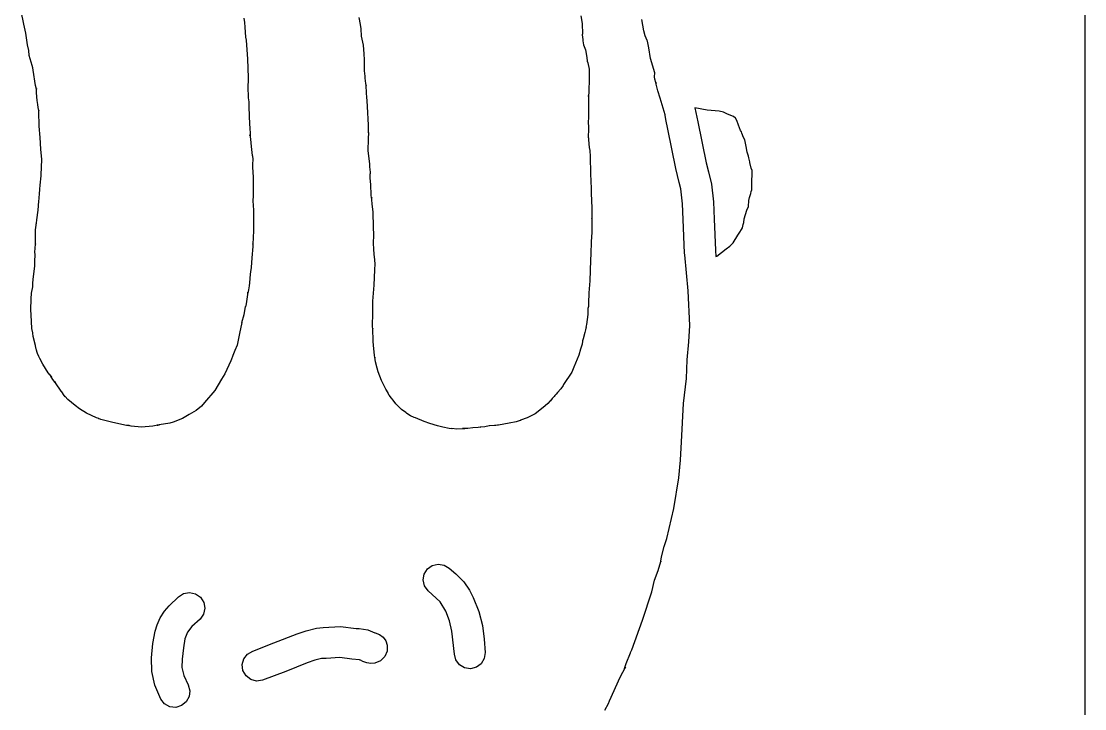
# Model space of a CAD drawing. Extents: x 2 to 598, y 1244 to 2998.
# Drawn here: x 432.6 to 598, y 2783.6 to 2890.5 of the extents above; entities that cross this region are included whole.
import ezdxf

# ---------------------------------------------------------------- set-up
doc = ezdxf.new("R2010")
doc.units = 0

msp = doc.modelspace()

# ---------------------------------------------------------------- linework, layer by layer
at = {"layer": 'Calque 1'}
for p, q in [((432.98681, 2890.03968), (432.60337, 2892.07987)), ((519.65, 2891.33), (519.84947, 2890.15694)), ((433.32478, 2888.66974), (432.98681, 2890.03968)), ((467.21615, 2890.995236), (467.31075, 2890.308976)), ((467.31075, 2890.308976), (467.34895, 2889.576206)), ((467.34895, 2889.576206), (467.4921, 2888.046066)), ((485.35119, 2889.98457), (485.16825, 2891.08011)), ((485.44939, 2889.32518), (485.35119, 2889.98457)), ((519.84947, 2890.15694), (519.86447, 2888.47849)), ((529.42792, 2889.01336), (529.102531, 2890.772018)), ((433.59091, 2886.84608), (433.32478, 2888.66974)), ((467.4921, 2888.046066), (467.582, 2887.549456)), ((485.53569, 2888.18468), (485.44939, 2889.32518)), ((485.8287, 2886.76823), (485.53569, 2888.18468)), ((519.86447, 2888.47849), (519.85847, 2888.43149)), ((519.85847, 2888.43149), (519.90857, 2887.98035)), ((519.90857, 2887.98035), (519.92357, 2887.71163)), ((529.63876, 2888.22684), (529.42792, 2889.01336)), ((529.92402, 2887.49769), (529.63876, 2888.22684)), ((433.75834, 2885.94329), (433.59091, 2886.84608)), ((467.582, 2887.549456), (467.76752, 2884.627146)), ((485.9155, 2885.41741), (485.8287, 2886.76823)), ((519.92657, 2887.54317), (519.91567, 2887.45687)), ((519.91567, 2887.45687), (519.91867, 2887.43257)), ((519.91867, 2887.43257), (520.03132, 2886.85276)), ((519.92357, 2887.71163), (519.92657, 2887.54317)), ((520.03132, 2886.85276), (520.33621, 2886.05074)), ((529.98602, 2887.40879), (529.92402, 2887.49769)), ((530.22786, 2886.34994), (529.98602, 2887.40879)), ((530.46247, 2884.72213), (530.22786, 2886.34994)), ((433.85654, 2885.18365), (433.75834, 2885.94329)), ((434.28132, 2883.638), (433.85654, 2885.18365)), ((467.76752, 2884.627146), (467.88379, 2881.764276)), ((485.9899, 2884.48982), (485.9155, 2885.41741)), ((520.33621, 2886.05074), (520.580229, 2884.865419)), ((520.580229, 2884.865419), (520.63335, 2884.28909)), ((531.11877, 2882.47782), (530.46247, 2884.72213)), ((434.40586, 2883.23648), (434.28132, 2883.638)), ((434.44776, 2882.87629), (434.40586, 2883.23648)), ((434.57643, 2882.21639), (434.44776, 2882.87629)), ((485.979, 2882.8), (485.9899, 2884.48982)), ((520.63335, 2884.28909), (520.738153, 2884.061087)), ((520.738153, 2884.061087), (520.92946, 2883.07005)), ((520.92946, 2883.07005), (520.90926, 2881.45826)), ((434.72733, 2881.16322), (434.57643, 2882.21639)), ((467.88379, 2881.764276), (467.85799, 2879.934926)), ((485.97845, 2882.79249), (485.979, 2882.8)), ((486.06995, 2881.97445), (485.97845, 2882.79249)), ((486.09015, 2881.81374), (486.06995, 2881.97445)), ((486.108825, 2881.687403), (486.09015, 2881.81374)), ((486.10515, 2881.65303), (486.108825, 2881.687403)), ((486.18475, 2880.82259), (486.10515, 2881.65303)), ((520.90926, 2881.45826), (520.86996, 2879.67645)), ((531.07687, 2881.84323), (531.11877, 2882.47782)), ((531.12697, 2881.49959), (531.07687, 2881.84323)), ((531.2758, 2880.95337), (531.12697, 2881.49959)), ((434.84205, 2880.50073), (434.72733, 2881.16322)), ((434.99656, 2879.91627), (434.84205, 2880.50073)), ((434.96036, 2880.02892), (434.96766, 2880.041302)), ((434.98206, 2879.35299), (434.96036, 2880.02892)), ((434.96766, 2880.041302), (434.99656, 2879.91627)), ((467.85799, 2879.934926), (467.90659, 2879.032146)), ((486.24165, 2880.50531), (486.18475, 2880.82259)), ((486.31085, 2879.26092), (486.23435, 2880.62156)), ((486.23435, 2880.62156), (486.24165, 2880.50531)), ((520.86996, 2879.67645), (520.85236, 2879.2956)), ((531.2985, 2881.01277), (531.2758, 2880.95337)), ((531.62716, 2879.66247), (531.283, 2880.92647)), ((531.283, 2880.92647), (531.375, 2880.81589)), ((531.3579, 2880.85619), (531.2985, 2881.01277)), ((531.375, 2880.81589), (531.3579, 2880.85619)), ((531.95892, 2878.53024), (531.62716, 2879.66247)), ((435.09678, 2878.18717), (434.98206, 2879.35299)), ((435.19755, 2877.56964), (435.09678, 2878.18717)), ((467.90659, 2879.032146), (467.907, 2879.03)), ((467.907, 2879.03), (467.915, 2878.60935)), ((467.915, 2878.60935), (467.915, 2878.6)), ((467.915, 2878.6), (467.915, 2878.6)), ((467.915, 2878.6), (467.9967, 2877.98971)), ((467.9967, 2877.98971), (468.0117, 2877.32721)), ((486.35215, 2878.74829), (486.31085, 2879.26092)), ((486.36015, 2878.66919), (486.35215, 2878.74829)), ((486.41595, 2878.19738), (486.36015, 2878.66919)), ((486.48415, 2876.25797), (486.41595, 2878.19738)), ((520.85236, 2879.2956), (520.78826, 2878.87082)), ((520.78826, 2878.87082), (520.803223, 2878.962167)), ((520.803223, 2878.962167), (520.80116, 2878.79382)), ((520.80116, 2878.79382), (520.80816, 2875.92009)), ((532.72219, 2875.9242), (531.95892, 2878.53024)), ((435.24765, 2877.07251), (435.19755, 2877.56964)), ((435.32515, 2876.61879), (435.24765, 2877.07251)), ((435.32415, 2876.471), (435.3131, 2876.679287)), ((435.3131, 2876.679287), (435.32515, 2876.61879)), ((435.39395, 2874.17553), (435.32415, 2876.471)), ((468.0117, 2877.32721), (468.0499, 2875.62499)), ((486.51615, 2875.89778), (486.48415, 2876.25797)), ((537.3769, 2877.06075), (537.81408, 2874.8707)), ((537.37707, 2877.06071), (537.3769, 2877.06075)), ((539.26584, 2876.66435), (537.37707, 2877.06071)), ((541.15513, 2876.50053), (539.26584, 2876.66435)), ((541.81711, 2876.3393), (541.15513, 2876.50053)), ((542.43981, 2876.03286), (541.81711, 2876.3393)), ((468.0499, 2875.62499), (468.16203, 2873.7171)), ((486.55235, 2875.67867), (486.51615, 2875.89778)), ((486.56735, 2875.33761), (486.55235, 2875.67867)), ((486.59575, 2874.33095), (486.56735, 2875.33761)), ((520.797, 2875.31675), (520.781, 2875.04183)), ((520.781, 2875.04183), (520.781, 2875.02943)), ((520.781, 2875.02943), (520.8389, 2873.84036)), ((520.801, 2875.40615), (520.797, 2875.31675)), ((520.808, 2875.91), (520.801, 2875.40615)), ((520.80816, 2875.92009), (520.808, 2875.91)), ((532.72519, 2875.9123), (532.72219, 2875.9242)), ((532.86316, 2875.2064), (532.72519, 2875.9123)), ((533.151, 2873.73), (532.86316, 2875.2064)), ((537.81408, 2874.8707), (539.11375, 2868.48608)), ((543.35345, 2875.71557), (542.43981, 2876.03286)), ((543.67436, 2875.42205), (543.35345, 2875.71557)), ((543.90742, 2875.07788), (543.67436, 2875.42205)), ((544.15908, 2874.34201), (543.90742, 2875.07788)), ((435.5557, 2872.42008), (435.39395, 2874.17553)), ((468.16203, 2873.7171), (468.17963, 2873.18483)), ((468.17963, 2873.18483), (468.18163, 2873.10833)), ((468.18163, 2873.10833), (468.17963, 2872.68717)), ((486.59375, 2873.62195), (486.59575, 2874.33095)), ((486.59375, 2873.61895), (486.59375, 2873.62195)), ((486.628725, 2873.154931), (486.59375, 2873.61895)), ((486.62425, 2872.23816), (486.64285, 2873.18694)), ((486.64285, 2873.18694), (486.628725, 2873.154931)), ((520.8389, 2873.84036), (520.7893, 2872.37481)), ((533.15112, 2873.72604), (533.151, 2873.73)), ((534.396, 2867.59721), (533.15112, 2873.72604)), ((544.48568, 2873.52759), (544.15908, 2874.34201)), ((544.596523, 2873.29104), (544.48568, 2873.52759)), ((544.619, 2873.28729), (544.596523, 2873.29104)), ((544.619, 2873.28529), (544.619, 2873.28729)), ((544.6702, 2873.09563), (544.619, 2873.28529)), ((544.77356, 2872.81606), (544.6702, 2873.09563)), ((435.6554, 2870.62846), (435.5557, 2872.42008)), ((468.164993, 2872.713174), (468.14503, 2872.84633)), ((468.14503, 2872.84633), (468.26492, 2872.15335)), ((468.17963, 2872.68717), (468.164993, 2872.713174)), ((468.26492, 2872.15335), (468.34862, 2871.02784)), ((486.57365, 2870.37522), (486.62425, 2872.23816)), ((520.7893, 2872.37481), (520.797125, 2872.39073)), ((520.797125, 2872.39073), (520.8456, 2872.0384)), ((520.8456, 2872.0384), (520.9381, 2870.8886)), ((544.88621, 2872.54476), (544.77356, 2872.81606)), ((545.12599, 2872.08329), (544.88621, 2872.54476)), ((545.33373, 2871.02083), (545.12599, 2872.08329)), ((435.80267, 2868.9867), (435.6554, 2870.62846)), ((468.34862, 2871.02784), (468.51708, 2869.62844)), ((486.8124, 2868.34485), (486.57365, 2870.37522)), ((520.9381, 2870.8886), (521.0213, 2870.39405)), ((521.0213, 2870.39405), (521.0663, 2869.4923)), ((545.48876, 2870.17023), (545.33373, 2871.02083)), ((545.72078, 2869.50206), (545.48876, 2870.17023)), ((435.73367, 2867.96764), (435.79567, 2868.86991)), ((435.79567, 2868.86991), (435.80267, 2868.9867)), ((468.51708, 2869.62844), (468.544518, 2869.565719)), ((468.544518, 2869.565719), (468.59768, 2868.98765)), ((468.59768, 2868.98765), (468.56618, 2868.28588)), ((468.56618, 2868.28588), (468.56618, 2867.81356)), ((486.8289, 2867.88803), (486.8124, 2868.34485)), ((521.0663, 2869.4923), (521.1159, 2866.76068)), ((539.11375, 2868.48608), (539.493884, 2867.108549)), ((545.75128, 2869.28708), (545.72078, 2869.50206)), ((545.92285, 2868.6649), (545.75128, 2869.28708)), ((545.93375, 2868.56154), (545.92285, 2868.6649)), ((546.14046, 2867.65462), (545.93375, 2868.56154)), ((435.53829, 2865.02054), (435.71347, 2866.48143)), ((435.71347, 2866.48143), (435.73367, 2867.96764)), ((468.56618, 2867.81356), (468.66338, 2866.25914)), ((486.893, 2867.03537), (486.8289, 2867.88803)), ((486.88, 2866.13), (486.882663, 2866.769634)), ((486.882663, 2866.769634), (486.9064, 2866.84469)), ((486.9064, 2866.84469), (486.893, 2867.03537)), ((521.1159, 2866.76068), (521.24406, 2864.48434)), ((534.396, 2867.59521), (534.396, 2867.59721)), ((534.94378, 2865.44703), (534.396, 2867.59521)), ((539.493884, 2867.108549), (539.94367, 2865.18654)), ((546.28102, 2867.28824), (546.14046, 2867.65462)), ((546.24172, 2865.07804), (546.28102, 2867.28824)), ((435.50009, 2864.38647), (435.53829, 2865.02054)), ((468.66338, 2866.25914), (468.65438, 2863.37404)), ((486.8805, 2866.13033), (486.88, 2866.13)), ((486.9632, 2865.07872), (486.8805, 2866.13033)), ((487.035, 2863.5), (486.9632, 2865.07872)), ((535.19544, 2864.46156), (534.94378, 2865.44703)), ((539.94367, 2865.18654), (540.253377, 2862.405497)), ((546.23772, 2864.30392), (546.24172, 2865.07804)), ((435.38869, 2862.92609), (435.43629, 2863.74723)), ((435.43629, 2863.74723), (435.49309, 2864.22627)), ((435.49309, 2864.22627), (435.50009, 2864.38647)), ((468.65438, 2863.37404), (468.62238, 2862.55962)), ((487.03509, 2863.4895), (487.035, 2863.5)), ((487.090928, 2863.014155), (487.03509, 2863.4895)), ((487.10379, 2863.05025), (487.090928, 2863.014155)), ((487.10379, 2863.02645), (487.096515, 2863.126603)), ((487.096515, 2863.126603), (487.10379, 2863.05025)), ((487.11569, 2862.73964), (487.10379, 2863.02645)), ((521.24406, 2864.48434), (521.24806, 2863.88127)), ((521.24806, 2863.88127), (521.24806, 2863.73503)), ((521.24806, 2863.73503), (521.31786, 2861.48659)), ((535.20244, 2864.43156), (535.19544, 2864.46156)), ((535.20444, 2864.42126), (535.20244, 2864.43156)), ((535.449771, 2862.113479), (535.20444, 2864.42126)), ((545.77417, 2862.62134), (545.86977, 2863.07402)), ((545.86977, 2863.07402), (545.95967, 2863.40992)), ((545.95967, 2863.40992), (546.04807, 2863.72618)), ((546.04807, 2863.72618), (546.13437, 2864.00885)), ((546.13437, 2864.00885), (546.23772, 2864.30392)), ((435.23469, 2861.10346), (435.32259, 2862.53542)), ((435.32259, 2862.53542), (435.378252, 2862.924952)), ((435.378252, 2862.924952), (435.38869, 2862.92609)), ((468.62238, 2862.55962), (468.70088, 2861.14472)), ((487.15239, 2862.09679), (487.11569, 2862.73964)), ((487.31, 2860.80023), (487.15239, 2862.09679)), ((521.31786, 2861.48659), (521.35716, 2860.16264)), ((535.55171, 2859.67684), (535.449771, 2862.113479)), ((540.253377, 2862.405497), (540.37362, 2859.7202)), ((545.457994, 2861.101448), (545.73077, 2861.69426)), ((545.73077, 2861.69426), (545.77417, 2862.62134)), ((435.02695, 2859.61776), (435.23469, 2861.10346)), ((468.70088, 2861.14472), (468.70388, 2859.39857)), ((487.3994, 2858.46962), (487.31, 2860.80023)), ((521.33286, 2859.86963), (521.32786, 2857.69302)), ((521.338973, 2859.819264), (521.33286, 2859.86963)), ((521.35716, 2860.16264), (521.338973, 2859.819264)), ((540.37362, 2859.7202), (540.55345, 2854.90964)), ((544.96958, 2859.21845), (545.05588, 2859.77707)), ((545.05588, 2859.77707), (545.457994, 2861.101448)), ((434.80056, 2856.78906), (434.81606, 2858.09027)), ((434.81606, 2858.09027), (434.92923, 2858.79824)), ((434.92923, 2858.80024), (434.92975, 2858.93202)), ((434.92923, 2858.79824), (434.92923, 2858.80024)), ((434.92975, 2858.93202), (434.94785, 2859.11805)), ((434.94785, 2859.11805), (435.02695, 2859.61776)), ((468.70388, 2859.39857), (468.73588, 2857.93406)), ((487.433, 2857.31), (487.3994, 2858.46962)), ((535.77289, 2854.46011), (535.55171, 2859.67684)), ((544.33969, 2857.68727), (544.60531, 2858.1167)), ((544.60531, 2858.1167), (544.78618, 2858.37819)), ((544.78618, 2858.37819), (544.88488, 2858.90735)), ((544.88488, 2858.90735), (544.96958, 2859.21845)), ((434.79456, 2855.93536), (434.80056, 2856.78906)), ((468.73588, 2857.93406), (468.62168, 2855.84892)), ((487.399, 2855.95), (487.4331, 2857.31167)), ((487.4331, 2857.31167), (487.433, 2857.31)), ((521.32786, 2857.69302), (521.25086, 2856.22696)), ((543.30513, 2856.05481), (544.02292, 2857.24751)), ((544.02292, 2857.24751), (544.33969, 2857.68727)), ((434.73596, 2854.65435), (434.74496, 2855.15148)), ((434.74496, 2855.15148), (434.80796, 2855.90596)), ((434.799947, 2855.834676), (434.79456, 2855.93536)), ((434.80796, 2855.90596), (434.799947, 2855.834676)), ((468.63068, 2855.49752), (468.48237, 2853.71933)), ((468.62168, 2855.84892), (468.632105, 2855.865539)), ((468.632105, 2855.865539), (468.63068, 2855.49752)), ((487.3985, 2855.94545), (487.399, 2855.95)), ((487.431, 2855.13), (487.3985, 2855.94545)), ((487.43153, 2855.13157), (487.431, 2855.13)), ((487.46823, 2854.21587), (487.43153, 2855.13157)), ((521.25086, 2856.22696), (521.18316, 2854.33457)), ((540.55345, 2854.90964), (540.55645, 2854.86784)), ((540.55645, 2854.86784), (540.64535, 2853.90872)), ((540.79882, 2853.99602), (542.22199, 2855.11275)), ((542.22199, 2855.11275), (542.7894, 2855.54167)), ((542.7894, 2855.54167), (543.00489, 2855.75974)), ((543.00489, 2855.75974), (543.30513, 2856.05481)), ((434.68876, 2852.40957), (434.72136, 2853.25448)), ((434.72136, 2853.25448), (434.75336, 2854.12833)), ((434.73496, 2854.51896), (434.73596, 2854.65435)), ((434.74196, 2854.27763), (434.73496, 2854.51896)), ((434.75436, 2854.17793), (434.74196, 2854.27763)), ((434.75336, 2854.12833), (434.75436, 2854.17793)), ((468.48237, 2853.71933), (468.35369, 2852.23415)), ((487.59226, 2853.47121), (487.46823, 2854.21587)), ((487.60826, 2853.36217), (487.59226, 2853.47121)), ((487.62536, 2852.76944), (487.60826, 2853.36217)), ((521.12936, 2853.37287), (521.04616, 2850.15911)), ((521.18316, 2854.33457), (521.12936, 2853.37287)), ((535.80079, 2854.15884), (535.77289, 2854.46011)), ((536.314233, 2848.590021), (535.80079, 2854.15884)), ((540.64535, 2853.90872), (540.79882, 2853.99602)), ((434.43813, 2850.3916), (434.68876, 2852.40957)), ((468.27049, 2851.56236), (468.22039, 2851.1846)), ((468.35369, 2852.23415), (468.27049, 2851.56236)), ((487.49518, 2849.44458), (487.59956, 2851.82325)), ((487.59956, 2851.82325), (487.62536, 2852.76944)), ((434.40243, 2849.70793), (434.43813, 2850.3916)), ((468.10205, 2849.84153), (468.02195, 2849.35991)), ((468.22039, 2851.1846), (468.10205, 2849.84153)), ((521.04616, 2850.15911), (520.89009, 2848.2507)), ((434.13743, 2847.32927), (434.19683, 2848.23102)), ((434.19683, 2848.23102), (434.38183, 2849.20564)), ((434.38183, 2849.20564), (434.40143, 2849.68933)), ((434.40143, 2849.68933), (434.40243, 2849.70793)), ((467.84005, 2848.37547), (467.56358, 2846.53993)), ((467.94805, 2848.75116), (467.826678, 2848.220756)), ((467.826678, 2848.220756), (467.84005, 2848.37547)), ((468.02195, 2849.35991), (467.94805, 2848.75116)), ((487.2802, 2846.98013), (487.49518, 2849.44458)), ((520.89009, 2848.2507), (520.84769, 2846.6539)), ((536.58265, 2843.20964), (536.314233, 2848.590021)), ((434.10333, 2845.62033), (434.13743, 2847.32927)), ((467.56358, 2846.53993), (467.453684, 2846.084465)), ((487.259, 2845.25), (487.2802, 2846.98013)), ((520.84769, 2846.6539), (520.80429, 2846.15109)), ((434.14313, 2844.85862), (434.10333, 2845.62033)), ((434.2594, 2842.72697), (434.14313, 2844.85862)), ((467.20546, 2844.82789), (466.87267, 2843.58145)), ((467.44731, 2846.12445), (467.20546, 2844.82789)), ((467.453684, 2846.084465), (467.44731, 2846.12445)), ((487.22921, 2843.00007), (487.25861, 2845.24127)), ((487.25861, 2845.24127), (487.259, 2845.25)), ((520.71379, 2844.91032), (520.51793, 2843.32747)), ((520.72739, 2845.77745), (520.708652, 2845.60617)), ((520.708652, 2845.60617), (520.70979, 2845.62449)), ((520.70979, 2845.62449), (520.71379, 2844.91032)), ((520.73039, 2845.82915), (520.72739, 2845.77745)), ((520.80429, 2846.15109), (520.73039, 2845.82915)), ((466.84577, 2843.38456), (466.77547, 2842.91999)), ((466.89042, 2843.637633), (466.84577, 2843.38456)), ((466.87267, 2843.58145), (466.89042, 2843.637633)), ((520.51793, 2843.32747), (520.41973, 2842.90837)), ((536.440169, 2840.63884), (536.58265, 2843.20964)), ((434.38756, 2842.04225), (434.2594, 2842.72697)), ((434.377985, 2841.990224), (434.38756, 2842.04225)), ((434.44236, 2841.48621), (434.377985, 2841.990224)), ((466.56256, 2841.95623), (466.15742, 2840.12585)), ((466.77547, 2842.91999), (466.56256, 2841.95623)), ((487.256835, 2842.654696), (487.22921, 2843.00007)), ((487.26181, 2842.70293), (487.256835, 2842.654696)), ((487.30781, 2840.75008), (487.26181, 2842.70293)), ((520.23365, 2842.11566), (519.98767, 2841.10693)), ((520.244604, 2842.107506), (520.23365, 2842.11566)), ((520.35923, 2842.52545), (520.244604, 2842.107506)), ((520.446292, 2842.972476), (520.35923, 2842.52545)), ((520.41973, 2842.90837), (520.446292, 2842.972476)), ((434.79583, 2840.07803), (434.44236, 2841.48621)), ((434.82273, 2839.95866), (434.79583, 2840.07803)), ((434.82273, 2839.94626), (434.82273, 2839.95866)), ((434.84703, 2839.80931), (434.82273, 2839.94626)), ((466.15742, 2840.12585), (465.81842, 2839.28197)), ((487.38271, 2840.09999), (487.30781, 2840.75008)), ((487.515, 2838.59), (487.38271, 2840.09999)), ((519.81507, 2840.27753), (519.56599, 2839.49256)), ((519.910807, 2840.772479), (519.81507, 2840.27753)), ((519.98767, 2841.10693), (519.89727, 2840.79171)), ((519.89727, 2840.79171), (519.910807, 2840.772479)), ((536.18113, 2837.83581), (536.440169, 2840.63884)), ((434.87753, 2839.68116), (434.84703, 2839.80931)), ((434.91163, 2839.5592), (434.87753, 2839.68116)), ((434.93643, 2839.5013), (434.91163, 2839.5592)), ((435.00003, 2839.28271), (434.93643, 2839.5013)), ((435.12664, 2838.84243), (434.9762, 2839.309328)), ((434.9762, 2839.309328), (435.00003, 2839.28271)), ((435.34368, 2838.36442), (435.12664, 2838.84243)), ((435.49716, 2838.05075), (435.34368, 2838.36442)), ((465.528, 2838.50476), (465.22621, 2837.82056)), ((465.81842, 2839.28197), (465.528, 2838.50476)), ((487.5147, 2838.58454), (487.515, 2838.59)), ((487.597675, 2838.159492), (487.5147, 2838.58454)), ((487.5987, 2838.2631), (487.5917, 2838.275)), ((487.5917, 2838.275), (487.597675, 2838.159492)), ((487.67, 2837.52), (487.5987, 2838.2631)), ((519.32001, 2838.5722), (518.55468, 2836.71237)), ((519.56599, 2839.49256), (519.32001, 2838.5722)), ((435.93796, 2837.1707), (435.49716, 2838.05075)), ((436.8025, 2835.81729), (435.93796, 2837.1707)), ((465.17041, 2837.6924), (464.25883, 2835.69821)), ((465.201198, 2837.780322), (465.17041, 2837.6924)), ((465.22621, 2837.82056), (465.201198, 2837.780322)), ((487.67032, 2837.52602), (487.67, 2837.52)), ((487.930154, 2836.53368), (487.67032, 2837.52602)), ((518.55468, 2836.71237), (518.21, 2835.92482)), ((536.04264, 2834.9409), (536.18113, 2837.83581)), ((437.098056, 2835.44488), (436.8025, 2835.81729)), ((437.07982, 2835.49646), (437.08, 2835.5)), ((437.30151, 2835.16366), (437.07982, 2835.49646)), ((437.08, 2835.5), (437.098056, 2835.44488)), ((437.50202, 2834.81123), (437.199096, 2835.290077)), ((437.199096, 2835.290077), (437.30151, 2835.16366)), ((464.25883, 2835.69821), (463.76119, 2834.82229)), ((488.13334, 2835.9995), (487.930154, 2836.53368)), ((488.626931, 2834.655272), (488.13334, 2835.9995)), ((518.21, 2835.92482), (516.94755, 2833.99471)), ((535.59408, 2831.04759), (536.04264, 2834.9409)), ((437.859557, 2834.352662), (437.50202, 2834.81123)), ((437.92731, 2834.27379), (437.76867, 2834.50065)), ((437.76867, 2834.50065), (437.859557, 2834.352662)), ((438.796, 2832.97), (437.92731, 2834.27379)), ((463.76119, 2834.82229), (462.71268, 2833.06375)), ((489.27797, 2833.29372), (488.626931, 2834.655272)), ((489.64591, 2832.72218), (489.27797, 2833.29372)), ((516.49796, 2833.34668), (515.99412, 2832.79271)), ((516.891014, 2833.883763), (516.49796, 2833.34668)), ((516.94755, 2833.99471), (516.891014, 2833.883763)), ((438.79607, 2832.97382), (438.796, 2832.97)), ((439.050052, 2832.654832), (438.79607, 2832.97382)), ((439.14695, 2832.48702), (438.893629, 2832.866757)), ((438.893629, 2832.866757), (438.98365, 2832.76453)), ((438.98365, 2832.76453), (439.050052, 2832.654832)), ((439.436561, 2832.117539), (439.14695, 2832.48702)), ((439.83735, 2831.66744), (439.43014, 2832.14699)), ((439.43014, 2832.14699), (439.436561, 2832.117539)), ((440.98767, 2830.75845), (439.83735, 2831.66744)), ((462.71268, 2833.06375), (461.12518, 2831.20804)), ((489.83116, 2832.37906), (489.57434, 2832.80385)), ((489.57434, 2832.80385), (489.65391, 2832.70358)), ((489.65391, 2832.70358), (489.645823, 2832.727734)), ((489.645823, 2832.727734), (489.64591, 2832.72218)), ((490.19031, 2831.89795), (489.83116, 2832.37906)), ((490.42802, 2831.59202), (490.19031, 2831.89795)), ((490.842069, 2831.006474), (490.42802, 2831.59202)), ((515.18332, 2831.81809), (514.896, 2831.49873)), ((515.28202, 2831.9354), (515.18332, 2831.81809)), ((515.46082, 2832.16639), (515.28202, 2831.9354)), ((515.60138, 2832.30489), (515.46082, 2832.16639)), ((515.78741, 2832.52038), (515.60138, 2832.30489)), ((515.99412, 2832.79271), (515.78741, 2832.52038)), ((441.684329, 2830.218196), (440.98767, 2830.75845)), ((442.73795, 2829.54715), (441.684329, 2830.218196)), ((459.78314, 2829.98435), (458.70258, 2829.34976)), ((460.620904, 2830.667453), (459.78314, 2829.98435)), ((461.12518, 2831.20804), (460.620904, 2830.667453)), ((491.74577, 2830.11666), (490.842069, 2831.006474)), ((492.42531, 2829.65106), (491.74577, 2830.11666)), ((513.78548, 2830.428), (512.50907, 2829.46113)), ((514.07486, 2830.71894), (513.78548, 2830.428)), ((514.079742, 2830.696209), (514.07486, 2830.71894)), ((514.49861, 2831.05225), (514.079742, 2830.696209)), ((514.883226, 2831.454961), (514.49861, 2831.05225)), ((514.896, 2831.49873), (514.883226, 2831.454961)), ((535.266778, 2825.090135), (535.59408, 2831.04759)), ((444.31873, 2828.83195), (442.73795, 2829.54715)), ((444.68925, 2828.71878), (444.31873, 2828.83195)), ((444.98691, 2828.59476), (444.619076, 2828.732827)), ((444.619076, 2828.732827), (444.68925, 2828.71878)), ((446.81935, 2828.11055), (444.98691, 2828.59476)), ((457.690755, 2828.746988), (456.24279, 2828.1364)), ((458.70258, 2829.34976), (457.690755, 2828.746988)), ((492.50021, 2829.57046), (492.42531, 2829.65106)), ((492.87952, 2829.3033), (492.50021, 2829.57046)), ((493.12963, 2829.1617), (492.87952, 2829.3033)), ((493.69032, 2828.89092), (493.12963, 2829.1617)), ((493.90323, 2828.81182), (493.69032, 2828.89092)), ((495.23907, 2828.26922), (493.90323, 2828.81182)), ((510.22034, 2828.42861), (509.56767, 2828.20795)), ((510.27944, 2828.459685), (510.22034, 2828.42861)), ((511.30449, 2828.81673), (510.26114, 2828.44621)), ((510.26114, 2828.44621), (510.27944, 2828.459685)), ((512.10496, 2829.24874), (511.30449, 2828.81673)), ((512.50907, 2829.46113), (512.10496, 2829.24874)), ((448.97219, 2827.65683), (446.81935, 2828.11055)), ((449.40369, 2827.62013), (448.97219, 2827.65683)), ((449.351196, 2827.619005), (449.40369, 2827.62013)), ((449.69153, 2827.55653), (449.351196, 2827.619005)), ((451.31055, 2827.37979), (449.69153, 2827.55653)), ((453.07633, 2827.55136), (451.31055, 2827.37979)), ((453.852, 2827.71), (453.07633, 2827.55136)), ((454.07, 2827.72), (453.747443, 2827.690237)), ((453.747443, 2827.690237), (453.85399, 2827.712)), ((453.85399, 2827.712), (453.852, 2827.71)), ((454.07186, 2827.72299), (454.07, 2827.72)), ((455.70225, 2828.01444), (454.07186, 2827.72299)), ((456.24279, 2828.1364), (455.70225, 2828.01444)), ((496.17131, 2827.9664), (495.23907, 2828.26922)), ((497.32059, 2827.56849), (496.17131, 2827.9664)), ((498.17119, 2827.40777), (497.32059, 2827.56849)), ((499.17733, 2827.1928), (498.17119, 2827.40777)), ((499.637606, 2827.141475), (499.17733, 2827.1928)), ((499.5923, 2827.1593), (499.5773, 2827.1623)), ((499.5773, 2827.1623), (499.637606, 2827.141475)), ((500.36021, 2827.0725), (499.5923, 2827.1593)), ((501.50174, 2827.15), (500.36021, 2827.0725)), ((502.049, 2827.18), (501.24749, 2827.164)), ((501.24749, 2827.164), (501.57254, 2827.159)), ((501.57254, 2827.159), (501.50174, 2827.15)), ((502.05076, 2827.17312), (502.049, 2827.18)), ((502.85175, 2827.27182), (502.05076, 2827.17312)), ((503.65377, 2827.31112), (502.85175, 2827.27182)), ((504.044095, 2827.366083), (503.65377, 2827.31112)), ((504.67541, 2827.44342), (503.95091, 2827.36382)), ((503.95091, 2827.36382), (504.044095, 2827.366083)), ((505.38183, 2827.58708), (504.67541, 2827.44342)), ((505.44023, 2827.58208), (505.38183, 2827.58708)), ((506.1823, 2827.64718), (505.44023, 2827.58208)), ((506.2273, 2827.65018), (506.1823, 2827.64718)), ((506.40455, 2827.65918), (506.2273, 2827.65018)), ((506.64898, 2827.67208), (506.40455, 2827.65918)), ((506.80453, 2827.68498), (506.64898, 2827.67208)), ((508.48194, 2828.02657), (506.80453, 2827.68498)), ((509.56767, 2828.20795), (508.48194, 2828.02657)), ((535.136216, 2822.253473), (535.266778, 2825.090135)), ((534.87682, 2819.51809), (535.136216, 2822.253473)), ((534.089328, 2814.739639), (534.87682, 2819.51809)), ((532.98856, 2810.06285), (534.089328, 2814.739639)), ((532.17724, 2807.22013), (532.57256, 2808.85259)), ((532.57256, 2808.85259), (532.98856, 2810.06285)), ((532.09664, 2806.55557), (532.17724, 2807.22013)), ((495.267941, 2804.53229), (495.76921, 2805.34294)), ((495.76921, 2805.34294), (496.530569, 2805.887857)), ((496.530569, 2805.887857), (497.44249, 2806.1)), ((497.4424, 2806.10285), (497.443, 2806.1)), ((497.44249, 2806.1), (497.4424, 2806.10285)), ((497.443, 2806.1), (498.366775, 2805.947141)), ((498.366775, 2805.947141), (499.16176, 2805.4525)), ((499.16176, 2805.4525), (500.171622, 2804.576049)), ((531.65013, 2805.11539), (532.07904, 2806.52047)), ((532.07904, 2806.52047), (532.09664, 2806.55557)), ((532.0966, 2806.549), (532.0847, 2806.44875)), ((532.0847, 2806.44875), (532.0966, 2806.549)), ((532.0966, 2806.549), (532.0966, 2806.549)), ((495.121555, 2803.623872), (495.267941, 2804.53229)), ((495.326514, 2802.726851), (495.121555, 2803.623872)), ((500.171622, 2804.576049), (501.41124, 2803.32033)), ((530.67293, 2801.76624), (531.08841, 2803.58835)), ((531.08841, 2803.58835), (531.65013, 2805.11539)), ((495.87928, 2801.95039), (495.326514, 2802.726851)), ((497.72981, 2800.2399), (495.87928, 2801.95039)), ((501.41124, 2803.32033), (502.290696, 2802.062014)), ((502.290696, 2802.062014), (502.90469, 2800.90704)), ((455.588029, 2799.62239), (457.07119, 2801.00446)), ((457.07119, 2801.00446), (457.859462, 2801.509929)), ((457.859462, 2801.509929), (458.78116, 2801.67522)), ((458.78116, 2801.67522), (458.7812, 2801.67522)), ((458.7812, 2801.67522), (459.696037, 2801.475513)), ((459.696037, 2801.475513), (460.46482, 2800.9409)), ((460.46482, 2800.9409), (460.977103, 2800.137215)), ((498.61193, 2798.75885), (497.72981, 2800.2399)), ((502.90469, 2800.90704), (503.777674, 2798.742527)), ((529.24097, 2797.38924), (530.67293, 2801.76624)), ((454.1954, 2797.723), (454.870478, 2798.793228)), ((454.870478, 2798.793228), (455.588029, 2799.62239)), ((461.135909, 2799.230934), (460.94327, 2798.331236)), ((460.977103, 2800.137215), (461.135909, 2799.230934)), ((499.193043, 2797.293327), (498.61193, 2798.75885)), ((503.777674, 2798.742527), (504.316397, 2796.559911)), ((453.726925, 2796.668786), (454.1954, 2797.723)), ((460.40122, 2797.5473), (459.109086, 2796.364479)), ((460.94327, 2798.331236), (460.40122, 2797.5473)), ((499.585581, 2795.67233), (499.193043, 2797.293327)), ((527.55994, 2792.76937), (529.24097, 2797.38924)), ((453.06472, 2793.7279), (453.412249, 2795.641881)), ((453.412249, 2795.641881), (453.726925, 2796.668786)), ((458.44165, 2795.48438), (458.067187, 2794.456991)), ((459.109086, 2796.364479), (458.44165, 2795.48438)), ((471.907895, 2793.859837), (475.49644, 2795.25688)), ((475.49644, 2795.25688), (476.909665, 2795.738301)), ((476.909665, 2795.738301), (478.53553, 2796.12298)), ((478.53553, 2796.12298), (479.55562, 2796.20668)), ((479.55562, 2796.20668), (482.26605, 2796.36998)), ((482.26605, 2796.36998), (482.2666, 2796.37218)), ((482.2666, 2796.37218), (482.267, 2796.37)), ((482.267, 2796.37), (484.68443, 2796.08113)), ((484.68443, 2796.08113), (485.144526, 2796.102122)), ((485.144526, 2796.102122), (486.49569, 2795.87029)), ((486.49569, 2795.87029), (487.23466, 2795.58349)), ((487.23466, 2795.58349), (487.58192, 2795.42846)), ((487.58192, 2795.42846), (487.63002, 2795.40416)), ((487.63002, 2795.40416), (488.304632, 2795.160351)), ((499.95861, 2792.11016), (499.585581, 2795.67233)), ((504.316397, 2796.559911), (504.611382, 2794.408355)), ((452.858777, 2791.513192), (453.06472, 2793.7279)), ((458.067187, 2794.456991), (457.81895, 2793.06592)), ((468.59505, 2792.57384), (471.907895, 2793.859837)), ((488.304632, 2795.160351), (488.866392, 2794.738595)), ((488.866392, 2794.738595), (489.282161, 2794.172389)), ((489.282161, 2794.172389), (489.5188, 2793.49523)), ((504.611382, 2794.408355), (504.75315, 2792.33702)), ((457.81895, 2793.06592), (457.604669, 2791.31227)), ((467.211375, 2791.365805), (467.770036, 2792.096797)), ((467.770036, 2792.096797), (468.59505, 2792.57384)), ((489.49836, 2792.542552), (489.127122, 2791.700856)), ((489.5188, 2793.49523), (489.49836, 2792.542552)), ((500.191071, 2791.185939), (499.95861, 2792.11016)), ((504.75315, 2792.33702), (504.608963, 2791.394842)), ((526.66539, 2790.63982), (527.36922, 2792.31517)), ((527.36922, 2792.31517), (527.38062, 2792.33167)), ((527.38062, 2792.33167), (527.55994, 2792.76937)), ((452.93541, 2789.383289), (452.858777, 2791.513192)), ((457.604669, 2791.31227), (457.597384, 2789.990256)), ((466.967572, 2790.478671), (467.211375, 2791.365805)), ((467.08713, 2789.5332), (466.967572, 2790.478671)), ((477.06792, 2790.72124), (473.742329, 2789.413899)), ((478.282395, 2791.14241), (477.06792, 2790.72124)), ((479.32308, 2791.38838), (478.282395, 2791.14241)), ((480.00727, 2791.42768), (479.32308, 2791.38838)), ((482.16063, 2791.57134), (480.00727, 2791.42768)), ((484.01633, 2791.32794), (482.16063, 2791.57134)), ((485.21057, 2791.19927), (484.01633, 2791.32794)), ((485.31651, 2791.15537), (485.21057, 2791.19927)), ((485.35471, 2791.14397), (485.31651, 2791.15537)), ((485.74797, 2790.9445), (485.35471, 2791.14397)), ((486.347786, 2790.72621), (485.74797, 2790.9445)), ((486.66936, 2790.69284), (486.347786, 2790.72621)), ((486.962783, 2790.647072), (486.66936, 2790.69284)), ((487.58145, 2790.70884), (486.962783, 2790.647072)), ((488.467386, 2791.05975), (487.58145, 2790.70884)), ((489.127122, 2791.700856), (488.467386, 2791.05975)), ((500.740797, 2790.448191), (500.191071, 2791.185939)), ((501.52704, 2789.970403), (500.740797, 2790.448191)), ((504.13121, 2790.608425), (503.393402, 2790.058566)), ((504.608963, 2791.394842), (504.13121, 2790.608425)), ((526.437353, 2789.878703), (526.66539, 2790.63982)), ((453.383525, 2787.266779), (452.93541, 2789.383289)), ((457.597384, 2789.990256), (457.881749, 2788.770117)), ((457.881749, 2788.770117), (458.54242, 2787.32209)), ((467.564064, 2788.708033), (467.08713, 2789.5332)), ((468.29503, 2788.149217), (467.564064, 2788.708033)), ((473.742329, 2789.413899), (470.12777, 2788.02477)), ((502.46905, 2789.82606), (501.52704, 2789.970403)), ((503.393402, 2790.058566), (502.46905, 2789.82606)), ((525.73728, 2788.51023), (526.55325, 2790.04244)), ((526.455457, 2789.845356), (526.437353, 2789.878703)), ((526.55325, 2790.04244), (526.455457, 2789.845356)), ((454.29203, 2785.09225), (453.383525, 2787.266779)), ((458.54242, 2787.32209), (458.80936, 2786.407261)), ((469.182206, 2787.905286), (468.29503, 2788.149217)), ((470.12777, 2788.02477), (469.182206, 2787.905286)), ((524.07588, 2784.83448), (525.73728, 2788.51023)), ((458.708294, 2785.492819), (458.271721, 2784.682985)), ((458.80936, 2786.407261), (458.708294, 2785.492819)), ((454.893032, 2784.35267), (454.29203, 2785.09225)), ((455.702861, 2783.916101), (454.893032, 2784.35267)), ((456.617302, 2783.815039), (455.702861, 2783.916101)), ((457.53214, 2784.08198), (456.617302, 2783.815039)), ((458.271721, 2784.682985), (457.53214, 2784.08198)), ((523.35345, 2783.37463), (523.92602, 2784.42572)), ((523.92602, 2784.42572), (524.07588, 2784.83448))]:
    msp.add_line(p, q, dxfattribs=at)
at = {"layer": 'Layer 1'}
msp.add_line((598, 2998), (598, 2442), dxfattribs=at)

doc.saveas('drawing.dxf')
